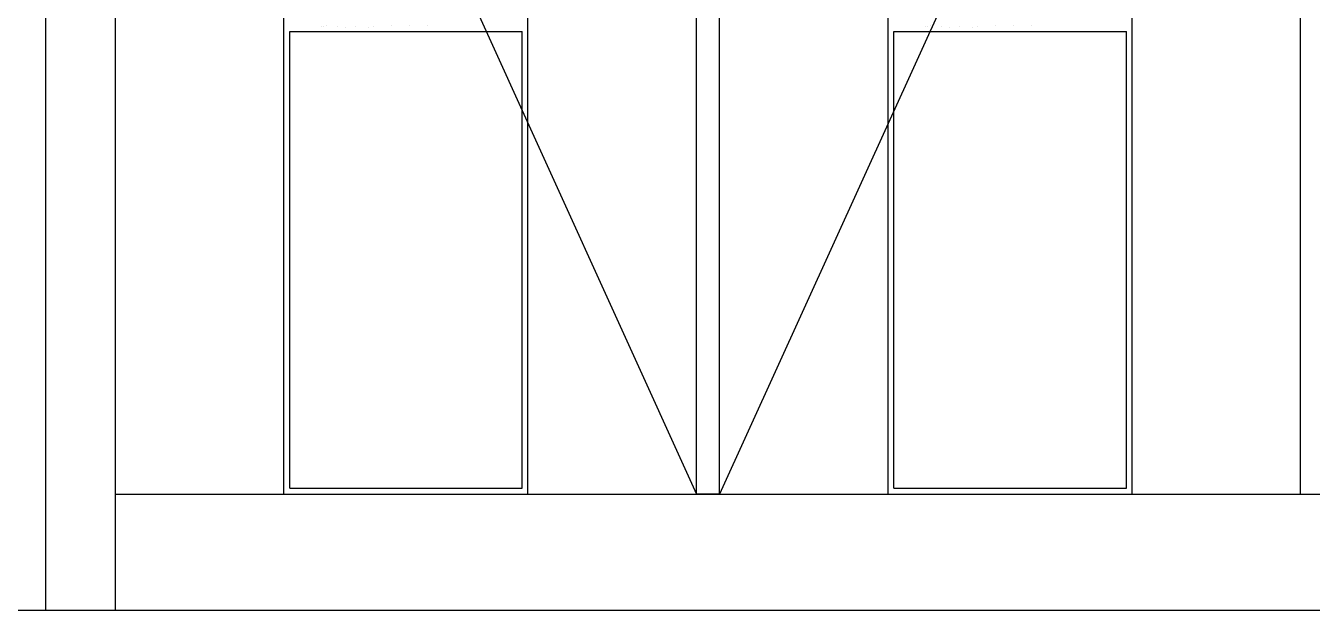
# Model space of a CAD drawing. Header units: inches. Extents: x 8.4 to 50.9, y 14.4 to 39.2.
# Drawn here: x 8.981 to 10.088, y 24.451 to 24.954 of the extents above; entities that cross this region are included whole.
import ezdxf

# ---------------------------------------------------------------- set-up
doc = ezdxf.new("R2010")
doc.units = ezdxf.units.IN
doc.header["$MEASUREMENT"] = 0
doc.layers.add('02', color=2, linetype='Continuous')
doc.layers.add('1', color=1, linetype='Continuous')

msp = doc.modelspace()

# ---------------------------------------------------------------- linework, layer by layer
at = {"layer": '02'}
for p, q in [((8.9984, 24.451), (8.9984, 26.911)), ((9.0584, 24.451), (9.0584, 26.851)), ((9.5584, 24.551), (9.5584, 26.851)), ((9.5784, 24.551), (9.5784, 26.851)), ((10.0784, 24.551), (10.0784, 26.848)), ((9.2034, 24.551), (9.2034, 25.551)), ((9.4134, 24.551), (9.4134, 25.551)), ((9.7234, 24.551), (9.7234, 25.551)), ((9.9334, 24.551), (9.9334, 25.551)), ((9.2084, 24.949), (9.4084, 24.949)), ((9.2084, 24.556), (9.2084, 24.949)), ((9.2359, 24.9531), (9.2359, 24.9531)), ((9.2372, 24.9534), (9.2372, 24.9534)), ((9.2398, 24.9538), (9.2398, 24.9538)), ((9.2493, 24.9536), (9.2493, 24.9536)), ((9.2562, 24.9526), (9.2562, 24.9526)), ((9.2649, 24.9536), (9.2649, 24.9536)), ((9.2762, 24.9525), (9.2762, 24.9525)), ((9.2804, 24.9536), (9.2804, 24.9536)), ((9.296, 24.9537), (9.296, 24.9537)), ((9.3116, 24.9537), (9.3116, 24.9537)), ((9.3272, 24.9537), (9.3272, 24.9537)), ((9.4084, 24.556), (9.4084, 24.949)), ((9.7284, 24.949), (9.9284, 24.949)), ((9.7284, 24.556), (9.7284, 24.949)), ((9.7559, 24.9531), (9.7559, 24.9531)), ((9.7572, 24.9534), (9.7572, 24.9534)), ((9.7598, 24.9538), (9.7598, 24.9538)), ((9.7693, 24.9536), (9.7693, 24.9536)), ((9.7762, 24.9526), (9.7762, 24.9526)), ((9.7849, 24.9536), (9.7849, 24.9536)), ((9.7962, 24.9525), (9.7962, 24.9525)), ((9.8004, 24.9536), (9.8004, 24.9536)), ((9.816, 24.9537), (9.816, 24.9537)), ((9.8316, 24.9537), (9.8316, 24.9537)), ((9.8472, 24.9537), (9.8472, 24.9537)), ((9.9284, 24.556), (9.9284, 24.949)), ((9.0584, 24.551), (11.1184, 24.551)), ((9.2084, 24.556), (9.4084, 24.556)), ((9.5784, 24.551), (9.5584, 24.551)), ((9.7284, 24.556), (9.9284, 24.556)), ((8.9984, 24.451), (11.1784, 24.451))]:
    msp.add_line(p, q, dxfattribs=at)
at = {"layer": '1'}
for p, q in [((9.0584, 25.651), (9.5584, 24.551)), ((10.0784, 25.651), (9.5784, 24.551)), ((8.7087, 24.451), (29.0349, 24.451))]:
    msp.add_line(p, q, dxfattribs=at)

doc.saveas('drawing.dxf')
